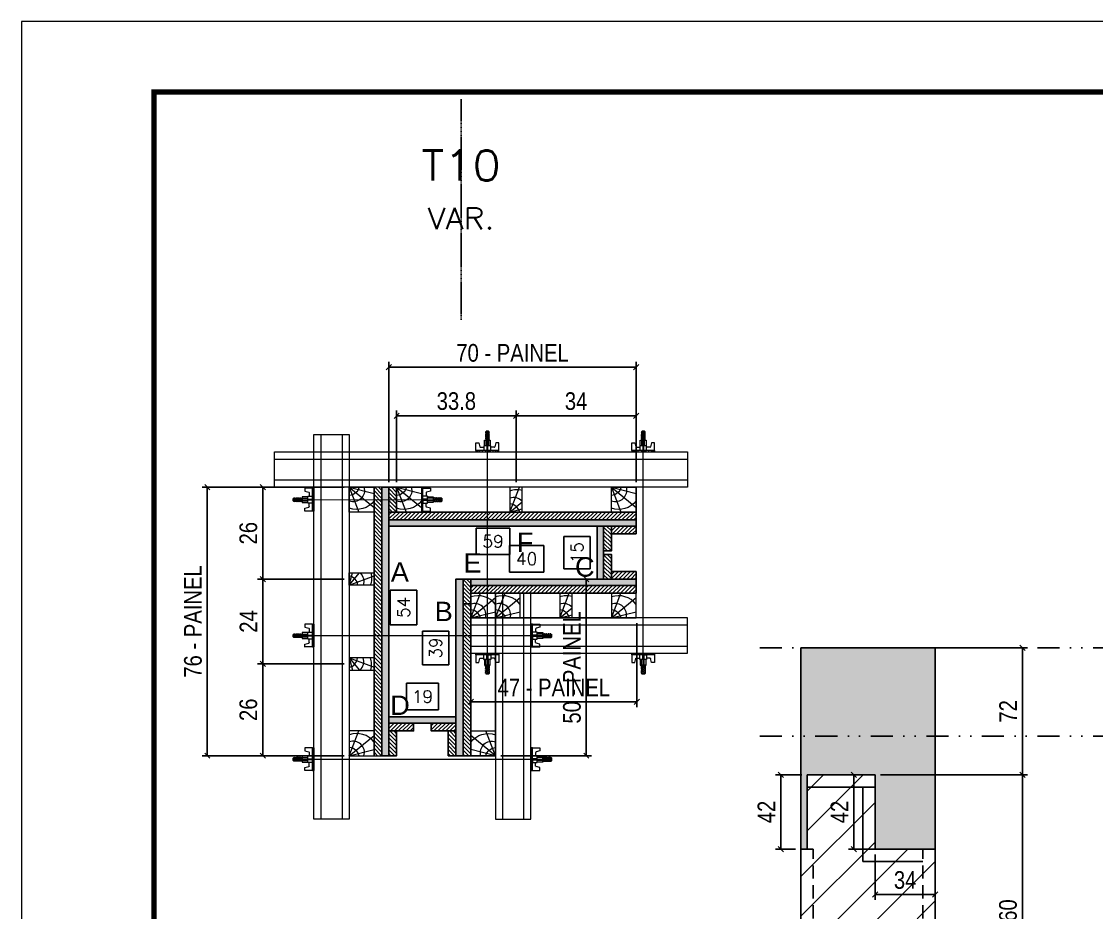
# Model space of a CAD drawing. Extents: x 14400 to 27878, y -21631 to 6985.
# Drawn here: x 19168 to 19777, y -8451 to -7947 of the extents above; entities that cross this region are included whole.
import ezdxf
from ezdxf.enums import TextEntityAlignment as Align

# ---------------------------------------------------------------- set-up
doc = ezdxf.new("R2010")
doc.units = 0
for name, pattern in [('DASHED', [0.75, 0.5, -0.25]), ('DIVIDE2', [0.625, 0.25, -0.125, 0, -0.125, 0, -0.125]), ('HIDDEN', [0.375, 0.25, -0.125])]:
    doc.linetypes.add(name, pattern=pattern)
for name, color, linetype in [('CHAPA', 1, 'Continuous'), ('COTA', 241, 'Continuous'), ('MEIO_PONT', 93, 'Continuous'), ('Nível', 160, 'Continuous'), ('Painéis', 200, 'Continuous'), ('SARR_2.2x7', 40, 'Continuous'), ('SARRAFO', 251, 'Continuous'), ('Texto de Titulo', 7, 'Continuous'), ('Texto Qtd Sarr', 242, 'Continuous'), ('TEXTO_GERAL', 7, 'Continuous')]:
    doc.layers.add(name, color=color, linetype=linetype)
for name, color, linetype, lineweight in [('Folhas', 255, 'Continuous', 9), ('Hachura', 251, 'Continuous', 9), ('Madeira', 126, 'Continuous', 18), ('Perfil Metálico', 224, 'Continuous', 18), ('SARRAFO DE PRESSAO', 251, 'DASHED', 9), ('Texto Seção', 7, 'Continuous', 15)]:
    doc.layers.add(name, color=color, linetype=linetype, lineweight=lineweight)
doc.styles.add('ARIAL', font='arial.ttf')
doc.styles.add('COTA TECNICA', font='techl___.ttf', dxfattribs={"height": 10})
doc.styles.add('COTA TECNICA 2X', font='techl___.ttf', dxfattribs={"height": 10})
doc.styles.add('ROMANS', font='romans.shx')
doc.dimstyles.new('PAINEL', dxfattribs={"dimtxt": 10, "dimasz": 3, "dimexe": 3, "dimexo": 3, "dimgap": 3, "dimtad": 1, "dimdec": 1, "dimzin": 12, "dimdsep": 46, "dimtxsty": 'COTA TECNICA', "dimblk1": 'OBLIQUE', "dimblk2": 'OBLIQUE', "dimsah": 1, "dimcen": 0.9, "dimclrd": 4, "dimclre": 4, "dimclrt": 240, "dimadec": 1, "dimazin": 3, "dimtfac": 1, "dimtdec": 1, "dimtmove": 0, "dimatfit": 3, "dimfxl": 1, "dimtolj": 1, "dimtzin": 12, "dimarcsym": 0})
doc.dimstyles.new('SECAO PILAR', dxfattribs={"dimtxt": 10, "dimasz": 3, "dimexe": 3, "dimexo": 3, "dimgap": 3, "dimtad": 1, "dimdec": 1, "dimlfac": 0.5, "dimzin": 12, "dimdsep": 46, "dimtxsty": 'COTA TECNICA 2X', "dimblk1": 'OBLIQUE', "dimblk2": 'OBLIQUE', "dimsah": 1, "dimcen": 0.9, "dimclrd": 256, "dimclre": 256, "dimclrt": 256, "dimadec": 1, "dimazin": 3, "dimtfac": 1, "dimtdec": 1, "dimtmove": 0, "dimatfit": 3, "dimfxl": 1, "dimtolj": 1, "dimtzin": 12, "dimarcsym": 0})
doc.dimstyles.new('SECÇÃO 2', dxfattribs={"dimtxt": 7, "dimasz": 6, "dimexe": 0.18, "dimexo": 2, "dimgap": -4, "dimtad": 3, "dimdec": 1, "dimlfac": 0.5, "dimzin": 12, "dimdsep": 46, "dimtxsty": 'ROMANS', "dimblk": 'ARCHTICK', "dimcen": 0.09, "dimse1": 1, "dimse2": 1, "dimsd1": 1, "dimsd2": 1, "dimclrd": 180, "dimclre": 5, "dimclrt": 1, "dimadec": 0, "dimazin": 3, "dimtfac": 1, "dimtdec": 1, "dimtofl": 0, "dimtmove": 0, "dimatfit": 3, "dimldrblk": 'ARCHTICK', "dimfxl": 1, "dimtolj": 1, "dimtzin": 0, "dimarcsym": 0})
pattern_1 = [(135, (-3514.931, 929.3783), (-1.12253202, -1.12253202), [])]
pattern_2 = [(225, (9923.5253, -31104.3817), (1.12253202, -1.12253202), [])]
pattern_3 = [(45, (28640.429, 14572.8346), (-1.12253202, 1.12253202), [])]
pattern_4 = [(315, (42401.8853, -17464.5254), (1.12253202, 1.12253202), [])]
pattern_5 = [(135, (-3506.531, 913.3783), (-1.12253202, -1.12253202), [])]

# ---------------------------------------------------------------- blocks, each defined once
blk = doc.blocks.new('9999999999')
at = {"layer": 'Folhas'}
blk.add_lwpolyline([(98138.98, 34190.21), (99623.98, 34190.21), (99623.98, 35240.21), (98138.98, 35240.21)], close=True, dxfattribs=at)
at = {"layer": 'Folhas', "color": 30, "const_width": 3}
blk.add_lwpolyline([(98213.98, 34230.21), (99583.98, 34230.21), (99583.98, 35200.21), (98213.98, 35200.21)], close=True, dxfattribs=at)
blk = doc.blocks.new('PONTALETE')
at = {"layer": 'Madeira'}
for q in [(2.71, 7), (7, 5.76), (7, 1.74)]:
    blk.add_line((0, 0), q, dxfattribs=at)
blk.add_lwpolyline([(0, 0), (7, 0), (7, 7), (0, 7)], close=True, dxfattribs=at)
for centre, radius, start, end in [((2.04, 0.06), 6.23, 37.2818, 109.0913), ((1.09, 0.9), 3.19, 343.603, 109.9847), ((-0.21, -0.78), 3.09, 14.6322, 86.0383)]:
    blk.add_arc(centre, radius, start, end, dxfattribs=at)
blk = doc.blocks.new('*D2607')
at = {"layer": 'COTA', "color": 180, "lineweight": -2, "transparency": 16777216}
for p, q in [((19392.28, -8268.74), (19377.28, -8268.74)), ((19377.28, -8268.74), (19377.28, -8288.41)), ((19392.28, -8288.41), (19392.28, -8268.74)), ((19377.28, -8288.41), (19392.28, -8288.41))]:
    blk.add_line(p, q, dxfattribs=at)
at = {"layer": 'Defpoints', "color": 0, "transparency": 16777216}
for p in [(19376.48, -8232.57), (19396.28, -8232.57), (19376.48, -8340.57)]:
    blk.add_point(p, dxfattribs=at)
at = {"layer": 'COTA', "color": 1, "transparency": 16777216, "insert": (19384.78, -8278.57), "char_height": 7, "attachment_point": 5, "rotation": 90, "style": 'ROMANS'}
blk.add_mtext('\\A1;54', dxfattribs=at)
blk = doc.blocks.new('_ArchTick')
at = {"color": 0, "linetype": 'ByBlock', "const_width": 0.15}
blk.add_lwpolyline([(-0.5, -0.5), (0.5, 0.5)], dxfattribs=at)
blk = doc.blocks.new('*D2608')
at = {"layer": 'COTA', "color": 180, "lineweight": -2, "transparency": 16777216}
for p, q in [((19444.98, -8233.7), (19425.98, -8233.7)), ((19425.98, -8233.7), (19425.98, -8248.7)), ((19444.98, -8248.7), (19444.98, -8233.7)), ((19425.98, -8248.7), (19444.98, -8248.7))]:
    blk.add_line(p, q, dxfattribs=at)
at = {"layer": 'Defpoints', "color": 0, "transparency": 16777216}
for p in [(19376.48, -8232.57), (19494.48, -8232.57), (19494.48, -8252.7)]:
    blk.add_point(p, dxfattribs=at)
at = {"layer": 'COTA', "color": 1, "transparency": 16777216, "insert": (19435.48, -8241.2), "char_height": 7, "attachment_point": 5, "style": 'ROMANS'}
blk.add_mtext('\\A1;59', dxfattribs=at)
blk = doc.blocks.new('*D2609')
at = {"layer": 'COTA', "color": 180, "lineweight": -2, "transparency": 16777216}
for p, q in [((19464.14, -8243.57), (19444.81, -8243.57)), ((19444.81, -8243.57), (19444.81, -8258.57)), ((19464.14, -8258.57), (19464.14, -8243.57)), ((19444.81, -8258.57), (19464.14, -8258.57))]:
    blk.add_line(p, q, dxfattribs=at)
at = {"layer": 'Defpoints', "color": 0, "transparency": 16777216}
for p in [(19414.48, -8262.57), (19494.48, -8262.57), (19494.48, -8262.57)]:
    blk.add_point(p, dxfattribs=at)
at = {"layer": 'COTA', "color": 1, "transparency": 16777216, "insert": (19454.48, -8251.07), "char_height": 7, "attachment_point": 5, "style": 'ROMANS'}
blk.add_mtext('\\A1;40', dxfattribs=at)
blk = doc.blocks.new('*D2610')
at = {"layer": 'COTA', "color": 180, "lineweight": -2, "transparency": 16777216}
for p, q in [((19490.48, -8238.41), (19475.48, -8238.41)), ((19475.48, -8238.41), (19475.48, -8256.74)), ((19490.48, -8256.74), (19490.48, -8238.41)), ((19475.48, -8256.74), (19490.48, -8256.74))]:
    blk.add_line(p, q, dxfattribs=at)
at = {"layer": 'Defpoints', "color": 0, "transparency": 16777216}
for p in [(19494.48, -8232.57), (19494.48, -8262.57), (19494.48, -8262.57)]:
    blk.add_point(p, dxfattribs=at)
at = {"layer": 'COTA', "color": 1, "transparency": 16777216, "insert": (19482.98, -8247.57), "char_height": 7, "attachment_point": 5, "rotation": 90, "style": 'ROMANS'}
blk.add_mtext('\\A1;15', dxfattribs=at)
blk = doc.blocks.new('*D2611')
at = {"layer": 'COTA', "color": 180, "lineweight": -2, "transparency": 16777216}
for p, q in [((19404.48, -8321.57), (19386.48, -8321.57)), ((19386.48, -8321.57), (19386.48, -8336.57)), ((19404.48, -8336.57), (19404.48, -8321.57)), ((19386.48, -8336.57), (19404.48, -8336.57))]:
    blk.add_line(p, q, dxfattribs=at)
at = {"layer": 'Defpoints', "color": 0, "transparency": 16777216}
for p in [(19376.48, -8340.57), (19376.48, -8340.57), (19414.48, -8340.57)]:
    blk.add_point(p, dxfattribs=at)
at = {"layer": 'COTA', "color": 1, "transparency": 16777216, "insert": (19395.48, -8329.07), "char_height": 7, "attachment_point": 5, "style": 'ROMANS'}
blk.add_mtext('\\A1;19', dxfattribs=at)
blk = doc.blocks.new('C')
at = {"layer": 'Hachura', "color": 0}
for p, q in [((0, 3.22), (0, -3.22)), ((0.45, 3.22), (0, 3.22)), ((0.46, 3.16), (0, 3.16)), ((0.46, 3.05), (0, 3.05)), ((0.45, -3.23), (0.45, 3.22)), ((0.45, 3.22), (2.58, 3.22)), ((2.58, 3.22), (2.58, 2.39)), ((0.46, 2.88), (0, 2.88)), ((0, 2.75), (0, -1.16)), ((0.46, 2.65), (0, 2.65)), ((0.46, 2.23), (0, 2.23)), ((0.46, 1.51), (0, 1.51)), ((0.39, 0.49), (0.17, 0.49)), ((1.74, 0.97), (0.45, 0.97)), ((1.45, 0.1), (0.45, 0.1)), ((1.35, 1.94), (1.35, 0.96)), ((2.58, 2.39), (1.47, 2.09)), ((1.74, -0.97), (1.74, 0.97)), ((1.74, 0.97), (1.74, 0.84)), ((1.74, 0.97), (1.74, 0.84)), ((1.74, 0.84), (3.35, 0.84)), ((3.35, 0.45), (1.74, 0.45)), ((3.32, 0.84), (3.32, -0.84)), ((3.35, 0.84), (3.35, -0.84)), ((3.68, 0.45), (3.35, 0.45)), ((3.84, -0.52), (3.35, 0.45)), ((3.35, 0.06), (3.67, -0.57)), ((3.68, 0.45), (4.16, -0.52)), ((3.72, 0.5), (4.25, -0.57)), ((4.37, -0.55), (3.83, 0.53)), ((4.15, 0.45), (3.93, 0.45)), ((4.42, -0.52), (3.93, 0.45)), ((4.15, 0.45), (4.26, 0.45)), ((4.26, 0.45), (4.74, -0.52)), ((4.3, 0.5), (4.83, -0.57)), ((4.95, -0.55), (4.41, 0.53)), ((4.51, 0.45), (4.84, 0.45)), ((5, -0.52), (4.51, 0.45)), ((4.84, 0.45), (5.32, -0.52)), ((4.88, 0.5), (5.41, -0.57)), ((5.53, -0.55), (4.99, 0.53)), ((5.58, -0.52), (5.09, 0.45)), ((5.42, 0.45), (5.09, 0.45)), ((5.58, -0.52), (5.09, 0.45)), ((5.42, 0.45), (5.74, -0.19)), ((5.46, 0.5), (5.74, -0.07)), ((5.74, 0.19), (5.57, 0.53)), ((5.74, 0.32), (5.68, 0.45)), ((5.68, 0.45), (5.74, 0.45)), ((5.74, 0.45), (5.9, 0.29)), ((5.74, 0.45), (5.74, -0.52)), ((5.9, -0.36), (5.9, 0.29)), ((0.45, 0), (0, 0)), ((0.46, -1.52), (0, -1.52)), ((0.46, -2.23), (0, -2.23)), ((0.46, -2.65), (0, -2.65)), ((0.46, -2.88), (0, -2.88)), ((0.08, -0.48), (0.29, -0.48)), ((0.29, -0.48), (0.4, -0.48)), ((0.45, 0), (0.45, -0.97)), ((0.45, -0.16), (1.45, -0.16)), ((0.45, -0.65), (0.45, -0.32)), ((0.45, -3.23), (0.45, -0.65)), ((0.45, -0.97), (1.74, -0.97)), ((1.35, -1.94), (1.35, -0.97)), ((2.58, -2.39), (1.47, -2.1)), ((3.35, -0.32), (1.74, -0.32)), ((3.35, -0.84), (1.74, -0.84)), ((2.58, -3.23), (2.58, -2.39)), ((3.35, -0.07), (3.58, -0.52)), ((3.35, -0.52), (3.58, -0.52)), ((3.84, -0.52), (4.16, -0.52)), ((4.42, -0.52), (4.74, -0.52)), ((4.63, -0.52), (4.74, -0.52)), ((5, -0.52), (5.32, -0.52)), ((5.58, -0.52), (5.74, -0.52)), ((5.74, -0.52), (5.9, -0.36)), ((5.74, -0.52), (5.74, -0.52)), ((0.46, -3.05), (0, -3.05)), ((0.46, -3.16), (0, -3.16)), ((0, -3.22), (2.57, -3.22))]:
    blk.add_line(p, q, dxfattribs=at)
for centre, radius, start, end in [((1.52, 1.94), 0.161, 104.7436, 180), ((1.44, -0.03), 0.129, 272.695, 87.305), ((3.81, 0.39), 0.143, 25.5688, 154.4312), ((4.39, 0.39), 0.143, 25.5688, 154.4312), ((4.97, 0.39), 0.143, 25.5688, 154.4312), ((5.55, 0.39), 0.143, 25.5688, 154.4312), ((0.17, -0.37), 0.174, 221.744, 317.8592), ((1.52, -1.94), 0.161, 180, 255.2564), ((3.71, -0.4), 0.174, 222.1408, 318.256), ((4.29, -0.4), 0.174, 222.1408, 318.256), ((4.87, -0.4), 0.174, 222.1408, 318.256), ((5.45, -0.4), 0.174, 222.1408, 318.256), ((5.61, -0.4), 0.174, 317.8592, 318.256)]:
    blk.add_arc(centre, radius, start, end, dxfattribs=at)
blk = doc.blocks.new('titulo1')
at = {"layer": 'Defpoints', "color": 252, "linetype": 'HIDDEN', "ltscale": 2}
blk.add_line((0, 0), (0, 125), dxfattribs=at)
at = {"layer": 'Defpoints', "style": 'ROMANS', "oblique": 15}
blk.add_attdef('FOLHA', text='', height=10, dxfattribs=at).set_placement((0, 15.58), align=Align.MIDDLE_CENTER)
at = {"layer": 'Texto Qtd Sarr', "color": 3, "style": 'ROMANS', "oblique": 15}
for tag, height, p in [('TITULO', 17, (0, 71.45)), ('SEÇÃO', 12, (0, 41.55))]:
    blk.add_attdef(tag, text='', height=height, dxfattribs=at).set_placement(p, align=Align.MIDDLE_CENTER)
blk = doc.blocks.new('_Oblique')
at = {"color": 0, "linetype": 'ByBlock', "lineweight": -2}
blk.add_line((-0.5, -0.5), (0.5, 0.5), dxfattribs=at)
blk = doc.blocks.new('*D2612')
at = {"layer": 'COTA', "lineweight": -2, "transparency": 16777216}
for p, q in [((19351.08, -8210.57), (19270.68, -8210.57)), ((19273.68, -8362.57), (19273.68, -8210.57)), ((19351.08, -8362.57), (19270.68, -8362.57))]:
    blk.add_line(p, q, dxfattribs=at)
at = {"layer": 'Defpoints', "color": 0, "transparency": 16777216}
for p in [(19273.68, -8210.57), (19354.08, -8210.57), (19354.08, -8362.57)]:
    blk.add_point(p, dxfattribs=at)
at = {"layer": 'COTA', "lineweight": -2, "transparency": 16777216, "xscale": 3, "yscale": 3, "zscale": 3}
for p, rotation in [((19273.68, -8210.57), 90), ((19273.68, -8362.57), 270)]:
    blk.add_blockref('_Oblique', p, dxfattribs=dict(at, rotation=rotation))
at = {"layer": 'COTA', "transparency": 16777216, "insert": (19265.57, -8286.57), "char_height": 10, "attachment_point": 5, "rotation": 90, "style": 'COTA TECNICA 2X'}
blk.add_mtext('\\A1;76 - PAINEL', dxfattribs=at)
blk = doc.blocks.new('*D2613')
at = {"layer": 'COTA', "lineweight": -2, "transparency": 16777216}
for p, q in [((19376.48, -8207.57), (19376.48, -8139.59)), ((19376.48, -8142.59), (19516.48, -8142.59)), ((19516.48, -8207.57), (19516.48, -8139.59))]:
    blk.add_line(p, q, dxfattribs=at)
at = {"layer": 'Defpoints', "color": 0, "transparency": 16777216}
for p in [(19516.48, -8142.59), (19376.48, -8210.57), (19516.48, -8210.57)]:
    blk.add_point(p, dxfattribs=at)
at = {"layer": 'COTA', "lineweight": -2, "transparency": 16777216, "xscale": 3, "yscale": 3, "zscale": 3, "rotation": 180}
blk.add_blockref('_Oblique', (19376.48, -8142.59), dxfattribs=at)
at = {"layer": 'COTA', "lineweight": -2, "transparency": 16777216, "xscale": 3, "yscale": 3, "zscale": 3}
blk.add_blockref('_Oblique', (19516.48, -8142.59), dxfattribs=at)
at = {"layer": 'COTA', "transparency": 16777216, "insert": (19446.48, -8134.49), "char_height": 10, "attachment_point": 5, "style": 'COTA TECNICA 2X'}
blk.add_mtext('\\A1;70 - PAINEL', dxfattribs=at)
blk = doc.blocks.new('*D2614')
at = {"layer": 'COTA', "lineweight": -2, "transparency": 16777216}
for p, q in [((19457.48, -8262.57), (19491.27, -8262.57)), ((19488.27, -8362.57), (19488.27, -8262.57)), ((19439.88, -8362.57), (19491.27, -8362.57))]:
    blk.add_line(p, q, dxfattribs=at)
at = {"layer": 'Defpoints', "color": 0, "transparency": 16777216}
for p in [(19454.48, -8262.57), (19488.27, -8262.57), (19436.88, -8362.57)]:
    blk.add_point(p, dxfattribs=at)
at = {"layer": 'COTA', "lineweight": -2, "transparency": 16777216, "xscale": 3, "yscale": 3, "zscale": 3}
for p, rotation in [((19488.27, -8262.57), 90), ((19488.27, -8362.57), 270)]:
    blk.add_blockref('_Oblique', p, dxfattribs=dict(at, rotation=rotation))
at = {"layer": 'COTA', "transparency": 16777216, "insert": (19480.16, -8312.57), "char_height": 10, "attachment_point": 5, "rotation": 90, "style": 'COTA TECNICA 2X'}
blk.add_mtext('\\A1;50 - PAINEL', dxfattribs=at)
blk = doc.blocks.new('*D2615')
at = {"layer": 'COTA', "lineweight": -2, "transparency": 16777216}
for p, q in [((19516.88, -8287.57), (19516.88, -8335.03)), ((19422.88, -8307.57), (19422.88, -8335.03)), ((19422.88, -8332.03), (19516.88, -8332.03))]:
    blk.add_line(p, q, dxfattribs=at)
at = {"layer": 'Defpoints', "color": 0, "transparency": 16777216}
for p in [(19516.88, -8284.57), (19422.88, -8304.57), (19516.88, -8332.03)]:
    blk.add_point(p, dxfattribs=at)
at = {"layer": 'COTA', "lineweight": -2, "transparency": 16777216, "xscale": 3, "yscale": 3, "zscale": 3, "rotation": 180}
blk.add_blockref('_Oblique', (19422.88, -8332.03), dxfattribs=at)
at = {"layer": 'COTA', "lineweight": -2, "transparency": 16777216, "xscale": 3, "yscale": 3, "zscale": 3}
blk.add_blockref('_Oblique', (19516.88, -8332.03), dxfattribs=at)
at = {"layer": 'COTA', "transparency": 16777216, "insert": (19469.88, -8323.96), "char_height": 10, "attachment_point": 5, "style": 'COTA TECNICA 2X'}
blk.add_mtext('\\A1;47 - PAINEL', dxfattribs=at)
blk = doc.blocks.new('MEIO PONTALETE')
at = {"layer": 'Madeira'}
for q in [(2.71, 7), (3.5, 2.88), (3.5, 0.87)]:
    blk.add_line((0, 0), q, dxfattribs=at)
blk.add_lwpolyline([(0, 0), (3.5, 0), (3.5, 7), (0, 7)], close=True, dxfattribs=at)
for centre, radius, start, end in [((2.04, 0.06), 6.23, 76.4499, 109.0913), ((1.09, 0.9), 3.19, 40.9063, 109.9847), ((-0.21, -0.78), 3.09, 14.6322, 86.0383)]:
    blk.add_arc(centre, radius, start, end, dxfattribs=at)
blk = doc.blocks.new('*D2616')
at = {"layer": 'COTA', "lineweight": -2, "transparency": 16777216}
for p, q in [((19331.08, -8210.57), (19302.04, -8210.57)), ((19305.04, -8262.57), (19305.04, -8210.57)), ((19351.08, -8262.57), (19302.04, -8262.57))]:
    blk.add_line(p, q, dxfattribs=at)
at = {"layer": 'Defpoints', "color": 0, "transparency": 16777216}
for p in [(19305.04, -8210.57), (19334.08, -8210.57), (19354.08, -8262.57)]:
    blk.add_point(p, dxfattribs=at)
at = {"layer": 'COTA', "lineweight": -2, "transparency": 16777216, "xscale": 3, "yscale": 3, "zscale": 3}
for p, rotation in [((19305.04, -8210.57), 90), ((19305.04, -8262.57), 270)]:
    blk.add_blockref('_Oblique', p, dxfattribs=dict(at, rotation=rotation))
at = {"layer": 'COTA', "transparency": 16777216, "insert": (19296.94, -8236.57), "char_height": 10, "attachment_point": 5, "rotation": 90, "style": 'COTA TECNICA 2X'}
blk.add_mtext('\\A1;26', dxfattribs=at)
blk = doc.blocks.new('*D2605')
at = {"layer": 'COTA', "lineweight": -2, "transparency": 16777216}
for p, q in [((19380.88, -8207.57), (19380.88, -8167.03)), ((19448.48, -8207.57), (19448.48, -8167.03)), ((19380.88, -8170.03), (19448.48, -8170.03))]:
    blk.add_line(p, q, dxfattribs=at)
at = {"layer": 'Defpoints', "color": 0, "transparency": 16777216}
for p in [(19448.48, -8170.03), (19380.88, -8210.57), (19448.48, -8210.57)]:
    blk.add_point(p, dxfattribs=at)
at = {"layer": 'COTA', "lineweight": -2, "transparency": 16777216, "xscale": 3, "yscale": 3, "zscale": 3, "rotation": 180}
blk.add_blockref('_Oblique', (19380.88, -8170.03), dxfattribs=at)
at = {"layer": 'COTA', "lineweight": -2, "transparency": 16777216, "xscale": 3, "yscale": 3, "zscale": 3}
blk.add_blockref('_Oblique', (19448.48, -8170.03), dxfattribs=at)
at = {"layer": 'COTA', "transparency": 16777216, "insert": (19414.68, -8161.79), "char_height": 10, "attachment_point": 5, "style": 'COTA TECNICA 2X'}
blk.add_mtext('\\A1;33.8', dxfattribs=at)
blk = doc.blocks.new('*D2606')
at = {"layer": 'COTA', "lineweight": -2, "transparency": 16777216}
for p, q in [((19448.48, -8207.57), (19448.48, -8167.03)), ((19516.48, -8207.57), (19516.48, -8167.03)), ((19448.48, -8170.03), (19516.48, -8170.03))]:
    blk.add_line(p, q, dxfattribs=at)
at = {"layer": 'Defpoints', "color": 0, "transparency": 16777216}
for p in [(19516.48, -8170.03), (19448.48, -8210.57), (19516.48, -8210.57)]:
    blk.add_point(p, dxfattribs=at)
at = {"layer": 'COTA', "lineweight": -2, "transparency": 16777216, "xscale": 3, "yscale": 3, "zscale": 3, "rotation": 180}
blk.add_blockref('_Oblique', (19448.48, -8170.03), dxfattribs=at)
at = {"layer": 'COTA', "lineweight": -2, "transparency": 16777216, "xscale": 3, "yscale": 3, "zscale": 3}
blk.add_blockref('_Oblique', (19516.48, -8170.03), dxfattribs=at)
at = {"layer": 'COTA', "transparency": 16777216, "insert": (19482.48, -8161.81), "char_height": 10, "attachment_point": 5, "style": 'COTA TECNICA 2X'}
blk.add_mtext('\\A1;34', dxfattribs=at)
blk = doc.blocks.new('*D2596')
at = {"layer": 'COTA', "color": 4, "lineweight": -2, "transparency": 16777216}
for p, q in [((19654.78, -8373.47), (19738.15, -8373.47)), ((19735.15, -8533.47), (19735.15, -8373.47)), ((19688.78, -8533.47), (19738.15, -8533.47))]:
    blk.add_line(p, q, dxfattribs=at)
at = {"layer": 'Defpoints', "color": 0, "transparency": 16777216}
for p in [(19651.78, -8373.47), (19735.15, -8373.47), (19685.78, -8533.47)]:
    blk.add_point(p, dxfattribs=at)
at = {"layer": 'COTA', "color": 4, "lineweight": -2, "transparency": 16777216, "xscale": 3, "yscale": 3, "zscale": 3}
for p, rotation in [((19735.15, -8373.47), 90), ((19735.15, -8533.47), 270)]:
    blk.add_blockref('_Oblique', p, dxfattribs=dict(at, rotation=rotation))
at = {"layer": 'COTA', "color": 240, "transparency": 16777216, "insert": (19727.05, -8453.47), "char_height": 10, "attachment_point": 5, "rotation": 90, "style": 'COTA TECNICA'}
blk.add_mtext('\\A1;160', dxfattribs=at)
blk = doc.blocks.new('*D2617')
at = {"layer": 'COTA', "color": 180, "lineweight": -2, "transparency": 16777216}
for p, q in [((19410.48, -8292.07), (19395.48, -8292.07)), ((19395.48, -8292.07), (19395.48, -8311.07)), ((19410.48, -8311.07), (19410.48, -8292.07)), ((19395.48, -8311.07), (19410.48, -8311.07))]:
    blk.add_line(p, q, dxfattribs=at)
at = {"layer": 'Defpoints', "color": 0, "transparency": 16777216}
for p in [(19414.48, -8262.57), (19414.48, -8262.57), (19414.48, -8340.57)]:
    blk.add_point(p, dxfattribs=at)
at = {"layer": 'COTA', "color": 1, "transparency": 16777216, "insert": (19402.98, -8301.57), "char_height": 7, "attachment_point": 5, "rotation": 90, "style": 'ROMANS'}
blk.add_mtext('\\A1;39', dxfattribs=at)
blk = doc.blocks.new('*D2934')
at = {"layer": 'COTA', "lineweight": -2, "transparency": 16777216}
for p, q in [((19351.08, -8262.57), (19302.04, -8262.57)), ((19305.04, -8262.57), (19305.04, -8310.57)), ((19351.08, -8310.57), (19302.04, -8310.57))]:
    blk.add_line(p, q, dxfattribs=at)
at = {"layer": 'Defpoints', "color": 0, "transparency": 16777216}
for p in [(19354.08, -8262.57), (19305.04, -8310.57), (19354.08, -8310.57)]:
    blk.add_point(p, dxfattribs=at)
at = {"layer": 'COTA', "lineweight": -2, "transparency": 16777216, "xscale": 3, "yscale": 3, "zscale": 3}
for p, rotation in [((19305.04, -8262.57), 90), ((19305.04, -8310.57), 270)]:
    blk.add_blockref('_Oblique', p, dxfattribs=dict(at, rotation=rotation))
at = {"layer": 'COTA', "transparency": 16777216, "insert": (19296.97, -8286.57), "char_height": 10, "attachment_point": 5, "rotation": 90, "style": 'COTA TECNICA 2X'}
blk.add_mtext('\\A1;24', dxfattribs=at)
blk = doc.blocks.new('*D2935')
at = {"layer": 'COTA', "lineweight": -2, "transparency": 16777216}
for p, q in [((19351.08, -8310.57), (19302.04, -8310.57)), ((19305.04, -8310.57), (19305.04, -8362.57)), ((19351.08, -8362.57), (19302.04, -8362.57))]:
    blk.add_line(p, q, dxfattribs=at)
at = {"layer": 'Defpoints', "color": 0, "transparency": 16777216}
for p in [(19354.08, -8310.57), (19305.04, -8362.57), (19354.08, -8362.57)]:
    blk.add_point(p, dxfattribs=at)
at = {"layer": 'COTA', "lineweight": -2, "transparency": 16777216, "xscale": 3, "yscale": 3, "zscale": 3}
for p, rotation in [((19305.04, -8310.57), 90), ((19305.04, -8362.57), 270)]:
    blk.add_blockref('_Oblique', p, dxfattribs=dict(at, rotation=rotation))
at = {"layer": 'COTA', "transparency": 16777216, "insert": (19296.94, -8336.57), "char_height": 10, "attachment_point": 5, "rotation": 90, "style": 'COTA TECNICA 2X'}
blk.add_mtext('\\A1;26', dxfattribs=at)
blk = doc.blocks.new('*D2987')
at = {"layer": 'COTA', "color": 4, "lineweight": -2, "transparency": 16777216}
for p, q in [((19688.78, -8301.47), (19738.15, -8301.47)), ((19735.15, -8373.47), (19735.15, -8301.47)), ((19654.78, -8373.47), (19738.15, -8373.47))]:
    blk.add_line(p, q, dxfattribs=at)
at = {"layer": 'Defpoints', "color": 0, "transparency": 16777216}
for p in [(19685.78, -8301.47), (19735.15, -8301.47), (19651.78, -8373.47)]:
    blk.add_point(p, dxfattribs=at)
at = {"layer": 'COTA', "color": 4, "lineweight": -2, "transparency": 16777216, "xscale": 3, "yscale": 3, "zscale": 3}
for p, rotation in [((19735.15, -8301.47), 90), ((19735.15, -8373.47), 270)]:
    blk.add_blockref('_Oblique', p, dxfattribs=dict(at, rotation=rotation))
at = {"layer": 'COTA', "color": 240, "transparency": 16777216, "insert": (19727.07, -8337.47), "char_height": 10, "attachment_point": 5, "rotation": 90, "style": 'COTA TECNICA'}
blk.add_mtext('\\A1;72', dxfattribs=at)
blk = doc.blocks.new('*D2988')
at = {"layer": 'COTA', "color": 4, "lineweight": -2, "transparency": 16777216}
for p, q in [((19610.28, -8373.47), (19595.33, -8373.47)), ((19598.33, -8415.47), (19598.33, -8373.47)), ((19606.78, -8415.47), (19595.33, -8415.47))]:
    blk.add_line(p, q, dxfattribs=at)
at = {"layer": 'Defpoints', "color": 0, "transparency": 16777216}
for p in [(19598.33, -8373.47), (19613.28, -8373.47), (19609.78, -8415.47)]:
    blk.add_point(p, dxfattribs=at)
at = {"layer": 'COTA', "color": 4, "lineweight": -2, "transparency": 16777216, "xscale": 3, "yscale": 3, "zscale": 3}
for p, rotation in [((19598.33, -8373.47), 90), ((19598.33, -8415.47), 270)]:
    blk.add_blockref('_Oblique', p, dxfattribs=dict(at, rotation=rotation))
at = {"layer": 'COTA', "color": 240, "transparency": 16777216, "insert": (19590.25, -8394.47), "char_height": 10, "attachment_point": 5, "rotation": 90, "style": 'COTA TECNICA'}
blk.add_mtext('\\A1;42', dxfattribs=at)
blk = doc.blocks.new('*D2989')
at = {"layer": 'COTA', "color": 4, "lineweight": -2, "transparency": 16777216}
for p, q in [((19648.78, -8373.47), (19636.66, -8373.47)), ((19639.66, -8415.47), (19639.66, -8373.47)), ((19648.78, -8415.47), (19636.66, -8415.47))]:
    blk.add_line(p, q, dxfattribs=at)
at = {"layer": 'Defpoints', "color": 0, "transparency": 16777216}
for p in [(19639.66, -8373.47), (19651.78, -8373.47), (19651.78, -8415.47)]:
    blk.add_point(p, dxfattribs=at)
at = {"layer": 'COTA', "color": 4, "lineweight": -2, "transparency": 16777216, "xscale": 3, "yscale": 3, "zscale": 3}
for p, rotation in [((19639.66, -8373.47), 90), ((19639.66, -8415.47), 270)]:
    blk.add_blockref('_Oblique', p, dxfattribs=dict(at, rotation=rotation))
at = {"layer": 'COTA', "color": 240, "transparency": 16777216, "insert": (19631.59, -8394.47), "char_height": 10, "attachment_point": 5, "rotation": 90, "style": 'COTA TECNICA'}
blk.add_mtext('\\A1;42', dxfattribs=at)
blk = doc.blocks.new('*D2990')
at = {"layer": 'COTA', "color": 4, "lineweight": -2, "transparency": 16777216}
for p, q in [((19651.78, -8418.47), (19651.78, -8444.27)), ((19685.78, -8418.47), (19685.78, -8444.27)), ((19651.78, -8441.27), (19685.78, -8441.27))]:
    blk.add_line(p, q, dxfattribs=at)
at = {"layer": 'Defpoints', "color": 0, "transparency": 16777216}
for p in [(19651.78, -8415.47), (19685.78, -8415.47), (19685.78, -8441.27)]:
    blk.add_point(p, dxfattribs=at)
at = {"layer": 'COTA', "color": 4, "lineweight": -2, "transparency": 16777216, "xscale": 3, "yscale": 3, "zscale": 3, "rotation": 180}
blk.add_blockref('_Oblique', (19651.78, -8441.27), dxfattribs=at)
at = {"layer": 'COTA', "color": 4, "lineweight": -2, "transparency": 16777216, "xscale": 3, "yscale": 3, "zscale": 3}
blk.add_blockref('_Oblique', (19685.78, -8441.27), dxfattribs=at)
at = {"layer": 'COTA', "color": 240, "transparency": 16777216, "insert": (19668.78, -8433.05), "char_height": 10, "attachment_point": 5, "style": 'COTA TECNICA'}
blk.add_mtext('\\A1;34', dxfattribs=at)

msp = doc.modelspace()

# ---------------------------------------------------------------- hatches: boundary and pattern name
at = {"layer": 'COTA'}
h = msp.add_hatch(dxfattribs=at)
h.set_pattern_fill('AR-CONC', color=256, scale=0.03)
h.paths.add_polyline_path([(19685.78, -8301.466), (19609.78, -8301.466), (19609.78, -8351.466), (19685.78, -8351.466)])
h.paths.add_polyline_path([(19685.78, -8351.466), (19609.78, -8351.466), (19609.78, -8415.466), (19613.28, -8415.466), (19613.28, -8373.466), (19651.78, -8373.466), (19651.78, -8415.466), (19685.78, -8415.466)])
at = {"layer": 'Hachura'}
h = msp.add_hatch(dxfattribs=at)
h.set_pattern_fill('ANSI31', color=256, scale=0.5, angle=90, style=0)
h.set_pattern_definition(pattern_5)
h.paths.add_polyline_path([(19368.077, -8362.574), (19372.477, -8362.574), (19372.477, -8210.574), (19368.077, -8210.574)])
h = msp.add_hatch(color=256, dxfattribs=at)
h.dxf.hatch_style = 1
h.paths.add_polyline_path([(19376.477, -8210.574), (19372.477, -8210.574), (19372.477, -8362.574), (19376.477, -8362.574)])
h = msp.add_hatch(dxfattribs=at)
h.set_pattern_fill('ANSI31', color=256, scale=0.5, angle=90, style=0)
h.set_pattern_definition([(135, (-3514.931, 913.3783), (-1.12253202, -1.12253202), [])])
h.paths.add_polyline_path([(19376.477, -8224.574), (19380.877, -8224.574), (19380.877, -8210.574), (19376.477, -8210.574)])
h = msp.add_hatch(dxfattribs=at)
h.set_pattern_fill('ANSI31', color=256, scale=0.5, angle=180, style=0)
h.set_pattern_definition([(225, (9923.5253, -31120.3817), (1.12253202, -1.12253202), [])])
h.paths.add_polyline_path([(19516.477, -8228.974), (19516.477, -8224.574), (19376.477, -8224.574), (19376.477, -8228.974)])
h = msp.add_hatch(color=256, dxfattribs=at)
h.dxf.hatch_style = 1
h.paths.add_polyline_path([(19376.477, -8228.974), (19376.477, -8232.574), (19516.477, -8232.574), (19516.477, -8228.974)])
h = msp.add_hatch(color=256, dxfattribs=at)
h.dxf.hatch_style = 1
h.paths.add_polyline_path([(19498.077, -8262.574), (19494.477, -8262.574), (19494.477, -8232.574), (19498.077, -8232.574)])
h = msp.add_hatch(color=256, dxfattribs=at)
h.dxf.hatch_style = 1
h.paths.add_polyline_path([(19498.077, -8262.574), (19494.477, -8262.574), (19494.477, -8232.574), (19498.077, -8232.574)])
h = msp.add_hatch(dxfattribs=at)
h.set_pattern_fill('ANSI31', color=256, scale=0.5, angle=-90, style=0)
h.set_pattern_definition(pattern_4)
h.paths.add_polyline_path([(19502.477, -8232.574), (19498.077, -8232.574), (19498.077, -8246.574), (19502.477, -8246.574)])
h = msp.add_hatch(dxfattribs=at)
h.set_pattern_fill('ANSI31', color=256, scale=0.5, style=0)
h.set_pattern_definition(pattern_3)
h.paths.add_polyline_path([(19502.477, -8232.574), (19502.477, -8236.974), (19516.477, -8236.974), (19516.477, -8232.574)])
h = msp.add_hatch(dxfattribs=at)
h.set_pattern_fill('ANSI31', color=256, scale=0.5, angle=-90, style=0)
h.set_pattern_definition(pattern_4)
h.paths.add_polyline_path([(19502.477, -8262.574), (19498.077, -8262.574), (19498.077, -8248.574), (19502.477, -8248.574)])
h = msp.add_hatch(dxfattribs=at)
h.set_pattern_fill('ANSI31', color=256, scale=0.5, style=0)
h.set_pattern_definition(pattern_3)
h.paths.add_polyline_path([(19502.477, -8262.574), (19502.477, -8258.174), (19516.477, -8258.174), (19516.477, -8262.574)])
h = msp.add_hatch(color=256, dxfattribs=at)
h.dxf.hatch_style = 1
h.paths.add_polyline_path([(19414.477, -8262.574), (19418.477, -8262.574), (19418.477, -8362.574), (19414.477, -8362.574)])
h = msp.add_hatch(dxfattribs=at)
h.set_pattern_fill('ANSI31', color=256, scale=0.5, angle=90, style=0)
h.set_pattern_definition(pattern_5)
h.paths.add_polyline_path([(19418.477, -8362.574), (19422.877, -8362.574), (19422.877, -8262.574), (19418.477, -8262.574)])
h = msp.add_hatch(color=256, dxfattribs=at)
h.dxf.hatch_style = 1
h.paths.add_polyline_path([(19422.877, -8266.174), (19422.877, -8262.574), (19516.477, -8262.574), (19516.477, -8266.174)])
h = msp.add_hatch(dxfattribs=at)
h.set_pattern_fill('ANSI31', color=256, scale=0.5, style=0)
h.set_pattern_definition(pattern_3)
h.paths.add_polyline_path([(19422.877, -8266.174), (19422.877, -8270.574), (19516.477, -8270.574), (19516.477, -8266.174)])
h = msp.add_hatch(dxfattribs=at)
h.set_pattern_fill('ANSI31', color=256, scale=5)
h.paths.add_polyline_path([(19685.78, -8533.466), (19609.78, -8533.466), (19609.78, -8655.466), (19685.78, -8655.466)])
h.paths.add_polyline_path([(19685.78, -8415.466), (19651.78, -8415.466), (19651.78, -8373.466), (19613.28, -8373.466), (19613.28, -8415.466), (19609.78, -8415.466), (19609.78, -8533.466), (19685.78, -8533.466)])
h.paths.add_polyline_path([(19867.629, -8301.466), (19817.629, -8301.466), (19817.629, -8533.466), (19867.629, -8533.466)])
h.paths.add_polyline_path([(19867.629, -8533.466), (19817.629, -8533.466), (19817.629, -8655.466), (19867.629, -8655.466)])
h.paths.add_polyline_path([(20003.59, -8411.466), (19988.59, -8411.466), (19988.59, -8655.466), (20003.59, -8655.466)])
h.paths.add_polyline_path([(20003.59, -8318.466), (19988.59, -8318.466), (19988.59, -8411.466), (20003.59, -8411.466)])
h.paths.add_polyline_path([(20129.362, -8301.466), (20110.362, -8301.466), (20110.362, -8351.466), (20129.362, -8351.466)])
h.paths.add_polyline_path([(20129.362, -8415.466), (20110.362, -8415.466), (20110.362, -8655.466), (20129.362, -8655.466)])
h.paths.add_polyline_path([(20280.643, -8301.466), (20233.643, -8301.466), (20233.643, -8533.466), (20280.643, -8533.466)])
h.paths.add_polyline_path([(20280.643, -8533.466), (20233.643, -8533.466), (20233.643, -8655.466), (20280.643, -8655.466)])
h.paths.add_polyline_path([(20479.869, -8533.466), (20409.869, -8533.466), (20409.869, -8655.466), (20479.869, -8655.466)])
h.paths.add_polyline_path([(20479.869, -8415.466), (20456.869, -8415.466), (20456.869, -8368.466), (20409.869, -8368.466), (20409.869, -8533.466), (20479.869, -8533.466)])
h.paths.add_polyline_path([(20456.869, -8301.466), (20409.869, -8301.466), (20409.869, -8351.466), (20456.869, -8351.466)])
h = msp.add_hatch(color=256, dxfattribs=at)
h.dxf.hatch_style = 1
h.paths.add_polyline_path([(19376.477, -8344.174), (19376.477, -8340.574), (19414.477, -8340.574), (19414.477, -8344.174)])
h = msp.add_hatch(dxfattribs=at)
h.set_pattern_fill('ANSI31', color=256, scale=0.5, angle=180, style=0)
h.set_pattern_definition(pattern_2)
h.paths.add_polyline_path([(19390.477, -8344.174), (19390.477, -8348.574), (19376.477, -8348.574), (19376.477, -8344.174)])
h = msp.add_hatch(dxfattribs=at)
h.set_pattern_fill('ANSI31', color=256, scale=0.5, angle=180, style=0)
h.set_pattern_definition(pattern_2)
h.paths.add_polyline_path([(19400.477, -8344.174), (19400.477, -8348.574), (19414.477, -8348.574), (19414.477, -8344.174)])
h = msp.add_hatch(dxfattribs=at)
h.set_pattern_fill('ANSI31', color=256, scale=0.5, angle=90, style=0)
h.set_pattern_definition(pattern_1)
h.paths.add_polyline_path([(19376.477, -8348.574), (19380.877, -8348.574), (19380.877, -8362.574), (19376.477, -8362.574)])
h = msp.add_hatch(dxfattribs=at)
h.set_pattern_fill('ANSI31', color=256, scale=0.5, angle=90, style=0)
h.set_pattern_definition(pattern_1)
h.paths.add_polyline_path([(19414.477, -8348.574), (19410.077, -8348.574), (19410.077, -8362.574), (19414.477, -8362.574)])

# ---------------------------------------------------------------- linework, layer by layer
at = {"layer": 'CHAPA'}
for points in [[(19376.477, -8210.574), (19372.477, -8210.574), (19372.477, -8362.574), (19376.477, -8362.574)], [(19498.077, -8262.574), (19494.477, -8262.574), (19494.477, -8232.574), (19498.077, -8232.574)], [(19498.077, -8262.574), (19494.477, -8262.574), (19494.477, -8232.574), (19498.077, -8232.574)], [(19414.477, -8262.574), (19418.477, -8262.574), (19418.477, -8362.574), (19414.477, -8362.574)]]:
    msp.add_lwpolyline(points, close=True, dxfattribs=at)
for points in [[(19376.477, -8228.974), (19376.477, -8232.574), (19516.477, -8232.574), (19516.477, -8228.974), (19376.477, -8228.974)], [(19422.877, -8266.174), (19422.877, -8262.574), (19516.477, -8262.574), (19516.477, -8266.174), (19422.877, -8266.174)], [(19376.477, -8344.174), (19376.477, -8340.574), (19414.477, -8340.574), (19414.477, -8344.174), (19376.477, -8344.174)]]:
    msp.add_lwpolyline(points, dxfattribs=at)
at = {"layer": 'COTA'}
for p, q in [((19609.78, -8301.466), (19609.78, -8415.466)), ((19685.78, -8301.466), (19609.78, -8301.466)), ((19685.78, -8415.466), (19685.78, -8301.466)), ((19651.78, -8415.466), (19644.78, -8415.466)), ((19644.78, -8415.466), (19644.78, -8422.466))]:
    msp.add_line(p, q, dxfattribs=at)
at = {"layer": 'Hachura'}
for p, q in [((19432.224, -8315.374), (19432.231, -8178.773)), ((19520.47, -8315.374), (19520.476, -8178.773)), ((19323.277, -8217.573), (19406.678, -8217.577)), ((19323.277, -8294.573), (19468.678, -8294.58)), ((19323.277, -8364.574), (19468.678, -8364.581))]:
    msp.add_line(p, q, dxfattribs=at)
msp.add_lwpolyline([(19368.077, -8210.574), (19368.077, -8362.574), (19372.477, -8362.574), (19372.477, -8210.574)], close=True, dxfattribs=at)
at = {"layer": 'Madeira'}
for points in [[(19354.077, -8362.574), (19368.077, -8362.574), (19368.077, -8210.574), (19354.077, -8210.574)], [(19516.477, -8224.574), (19516.477, -8210.574), (19380.877, -8210.574), (19380.877, -8224.574)], [(19422.877, -8362.574), (19436.877, -8362.574), (19436.877, -8270.574), (19422.877, -8270.574)], [(19516.477, -8284.574), (19516.477, -8270.574), (19436.877, -8270.574), (19436.877, -8284.574)]]:
    msp.add_lwpolyline(points, close=True, dxfattribs=at)
at = {"layer": 'Nível', "color": 4, "linetype": 'DIVIDE2', "ltscale": 50}
for p, q in [((19586.451, -8301.466), (20613.467, -8301.466)), ((19586.451, -8351.466), (20613.467, -8351.466))]:
    msp.add_line(p, q, dxfattribs=at)
at = {"layer": 'Painéis'}
for p, q in [((19613.28, -8373.466), (19651.78, -8373.466)), ((19613.28, -8373.466), (19613.28, -8415.466)), ((19651.78, -8415.466), (19651.78, -8373.466)), ((19609.78, -8415.466), (19609.78, -8655.466)), ((19616.78, -8415.466), (19609.78, -8415.466)), ((19685.78, -8415.466), (19651.78, -8415.466)), ((19685.78, -8655.466), (19685.78, -8415.466))]:
    msp.add_line(p, q, dxfattribs=at)
msp.add_lwpolyline([(19494.477, -8262.574), (19414.477, -8262.574), (19414.477, -8340.574), (19376.477, -8340.574), (19376.477, -8232.574), (19494.477, -8232.574), (19494.477, -8262.574)], dxfattribs=at)
at = {"layer": 'Perfil Metálico'}
for points in [[(19334.077, -8180.574), (19354.077, -8180.574), (19354.077, -8398.574), (19334.077, -8398.574)], [(19350.077, -8398.574), (19338.077, -8398.574), (19338.077, -8180.574), (19350.077, -8180.574)], [(19545.622, -8190.574), (19545.622, -8210.574), (19311.622, -8210.574), (19311.622, -8190.574)], [(19311.622, -8206.574), (19311.622, -8194.574), (19545.622, -8194.574), (19545.622, -8206.574)], [(19456.877, -8270.574), (19436.877, -8270.574), (19436.877, -8398.574), (19456.877, -8398.574)], [(19440.877, -8398.574), (19452.877, -8398.574), (19452.877, -8270.574), (19440.877, -8270.574)], [(19545.622, -8304.574), (19545.622, -8284.574), (19422.877, -8284.574), (19422.877, -8304.574)], [(19422.877, -8288.574), (19422.877, -8300.574), (19545.622, -8300.574), (19545.622, -8288.574)]]:
    msp.add_lwpolyline(points, close=True, dxfattribs=at)
at = {"layer": 'SARR_2.2x7'}
for p, q in [((19613.28, -8380.466), (19651.78, -8380.466)), ((19644.78, -8415.466), (19644.78, -8380.466)), ((19678.78, -8422.466), (19644.78, -8422.466))]:
    msp.add_line(p, q, dxfattribs=at)
at = {"layer": 'SARR_2.2x7', "linetype": 'HIDDEN', "ltscale": 30}
for p, q in [((19616.78, -8533.466), (19616.78, -8415.466)), ((19678.78, -8533.466), (19678.78, -8415.466))]:
    msp.add_line(p, q, dxfattribs=at)
at = {"layer": 'SARRAFO'}
msp.add_line((19422.877, -8276.574), (19418.477, -8276.574), dxfattribs=at)
for points in [[(19376.477, -8224.574), (19376.477, -8210.574), (19380.877, -8210.574), (19380.877, -8224.574)], [(19376.477, -8228.974), (19376.477, -8224.574), (19516.477, -8224.574), (19516.477, -8228.974)], [(19422.877, -8262.574), (19422.877, -8362.574), (19418.477, -8362.574), (19418.477, -8262.574)], [(19376.477, -8344.174), (19376.477, -8348.574), (19390.477, -8348.574), (19390.477, -8344.174)], [(19414.477, -8344.174), (19414.477, -8348.574), (19400.477, -8348.574), (19400.477, -8344.174)], [(19376.477, -8348.574), (19376.477, -8362.574), (19380.877, -8362.574), (19380.877, -8348.574)], [(19414.477, -8348.574), (19414.477, -8362.574), (19410.077, -8362.574), (19410.077, -8348.574)]]:
    msp.add_lwpolyline(points, dxfattribs=at)
for points in [[(19498.077, -8246.574), (19498.077, -8232.574), (19502.477, -8232.574), (19502.477, -8246.574)], [(19516.477, -8236.974), (19502.477, -8236.974), (19502.477, -8232.574), (19516.477, -8232.574)], [(19498.077, -8248.574), (19498.077, -8262.574), (19502.477, -8262.574), (19502.477, -8248.574)], [(19516.477, -8258.174), (19502.477, -8258.174), (19502.477, -8262.574), (19516.477, -8262.574)], [(19516.477, -8270.574), (19422.877, -8270.574), (19422.877, -8266.174), (19516.477, -8266.174)]]:
    msp.add_lwpolyline(points, close=True, dxfattribs=at)

# ---------------------------------------------------------------- block references
at = {"layer": 'Hachura', "linetype": 'Continuous', "yscale": 2, "zscale": 2}
for p, xscale, rotation in [((19432.224, -8190.574), 2, 89.99999999999999), ((19520.47, -8190.574), 2, 89.99999999999999), ((19432.224, -8304.574), -2, 90), ((19520.47, -8304.574), -2, 90)]:
    msp.add_blockref('C', p, dxfattribs=dict(at, xscale=xscale, rotation=rotation))
for p, xscale in [((19334.077, -8217.574), -2), ((19394.877, -8217.574), 2), ((19334.077, -8294.574), -2), ((19456.877, -8294.574), 2), ((19334.077, -8364.575), -2), ((19456.877, -8364.575), 2)]:
    msp.add_blockref('C', p, dxfattribs=dict(at, xscale=xscale))
at = {"layer": 'MEIO_PONT'}
for name, p, xscale, yscale, zscale, rotation in [('PONTALETE', (19354.077, -8210.574), -2, 2, 2, 180), ('PONTALETE', (19380.877, -8210.574), -2, 2, 2, 180), ('PONTALETE', (19502.477, -8210.574), -2, 2, 2, 180), ('MEIO PONTALETE', (19354.077, -8266.074), -1.999999997962732, 1.999999997962732, 1.999999997962732, 270), ('MEIO PONTALETE', (19354.077, -8307.074), 1.999999997962732, 1.999999997962732, 1.999999997962732, 270)]:
    msp.add_blockref(name, p, dxfattribs=dict(at, xscale=xscale, yscale=yscale, zscale=zscale, rotation=rotation))
for name, p, xscale, yscale, zscale in [('MEIO PONTALETE', (19444.977, -8224.574), 1.999999997962732, 1.999999997962732, 1.999999997962732), ('PONTALETE', (19422.877, -8284.574), 2, 2, 2), ('PONTALETE', (19436.877, -8284.574), 2, 2, 2), ('MEIO PONTALETE', (19473.177, -8284.574), 1.999999997962732, 1.999999997962732, 1.999999997962732), ('PONTALETE', (19502.477, -8284.574), 2, 2, 2), ('PONTALETE', (19354.077, -8362.574), 2, 2, 2), ('PONTALETE', (19436.877, -8362.574), -2, 2, 2)]:
    msp.add_blockref(name, p, dxfattribs=dict(at, xscale=xscale, yscale=yscale, zscale=zscale))
at = {"layer": 'SARRAFO DE PRESSAO', "color": 6, "linetype": 'ByBlock'}
msp.add_blockref('9999999999', (-78970.511, -43186.954), dxfattribs=at)
at = {"layer": 'Texto Seção'}
ref = msp.add_blockref('titulo1', (19417.377, -8115.794), dxfattribs=at)
ref.add_attrib('TITULO', 'T10', dxfattribs={"layer": 'Texto de Titulo', "color": 7, "height": 17, "style": 'ROMANS', "width": 1.1}).set_placement((19417.377, -8028.294), align=Align.MIDDLE_CENTER)
ref.add_attrib('SEÇÃO', 'VAR.', dxfattribs={"layer": 'Texto de Titulo', "color": 7, "height": 12, "style": 'ROMANS', "width": 1.1}).set_placement((19417.377, -8058.294), align=Align.MIDDLE_CENTER)

# ---------------------------------------------------------------- texts
at = {"layer": 'TEXTO_GERAL', "style": 'ARIAL'}
for s, p in [('F', (19453.639, -8241.746)), ('A', (19382.684, -8258.538)), ('E', (19423.85, -8253.407)), ('C', (19487.416, -8255.678)), ('B', (19407.512, -8280.871)), ('D', (19382.787, -8333.998))]:
    msp.add_text(s, height=11, dxfattribs=at).set_placement(p, align=Align.MIDDLE_CENTER)

# ---------------------------------------------------------------- dimensions: what is measured, and where the dimension line sits
at = {"layer": 'COTA'}
for base, p1, p2, picture, middle in [((19516.477, -8142.592), (19376.477, -8210.574), (19516.477, -8210.574), '*D2613', (19446.477, -8134.49)), ((19516.877, -8332.028), (19422.877, -8304.574), (19516.877, -8284.574), '*D2615', (19469.877, -8323.955))]:
    dim = msp.add_linear_dim(base=base, p1=p1, p2=p2, text='<> - PAINEL', dimstyle='SECAO PILAR', dxfattribs=at)
    dim.commit()
    dim.dimension.update_dxf_attribs({"geometry": picture, "text_midpoint": middle})
for base, p1, p2, dimstyle, picture, middle in [((19448.477, -8170.03), (19380.877, -8210.574), (19448.477, -8210.574), 'SECAO PILAR', '*D2605', (19414.677, -8161.789)), ((19516.477, -8170.03), (19448.477, -8210.574), (19516.477, -8210.574), 'SECAO PILAR', '*D2606', (19482.477, -8161.811)), ((19685.78, -8441.268), (19651.78, -8415.466), (19685.78, -8415.466), 'PAINEL', '*D2990', (19668.78, -8433.049))]:
    dim = msp.add_linear_dim(base=base, p1=p1, p2=p2, dimstyle=dimstyle, dxfattribs=at)
    dim.commit()
    dim.dimension.update_dxf_attribs({"geometry": picture, "text_midpoint": middle})
for base, p1, p2, picture, middle in [((19273.677, -8210.574), (19354.077, -8362.574), (19354.077, -8210.574), '*D2612', (19265.575, -8286.574)), ((19488.269, -8262.574), (19436.877, -8362.574), (19454.477, -8262.574), '*D2614', (19480.159, -8312.574))]:
    dim = msp.add_linear_dim(base=base, p1=p1, p2=p2, angle=90, text='<> - PAINEL', dimstyle='SECAO PILAR', dxfattribs=at)
    dim.commit()
    dim.dimension.update_dxf_attribs({"geometry": picture, "text_midpoint": middle})
for base, p1, p2, picture, middle in [((19305.041, -8210.574), (19354.077, -8262.574), (19334.077, -8210.574), '*D2616', (19296.939, -8236.574)), ((19305.041, -8310.574), (19354.077, -8262.574), (19354.077, -8310.574), '*D2934', (19296.968, -8286.574)), ((19305.041, -8362.574), (19354.077, -8310.574), (19354.077, -8362.574), '*D2935', (19296.939, -8336.574))]:
    dim = msp.add_linear_dim(base=base, p1=p1, p2=p2, angle=90, dimstyle='SECAO PILAR', override={"dimtmove": 1}, dxfattribs=at)
    dim.commit()
    dim.dimension.update_dxf_attribs({"geometry": picture, "text_midpoint": middle})
for base, p1, p2, picture, middle in [((19396.281, -8232.574), (19376.477, -8340.574), (19376.477, -8232.574), '*D2607', (19396.281, -8278.574)), ((19494.477, -8262.574), (19494.477, -8232.574), (19494.477, -8262.574), '*D2610', (19494.477, -8247.574))]:
    dim = msp.add_linear_dim(base=base, p1=p1, p2=p2, angle=90, dimstyle='SECÇÃO 2', dxfattribs=at)
    dim.commit()
    dim.dimension.update_dxf_attribs({"geometry": picture, "text_midpoint": middle, "dimtype": 160})
for base, p1, p2, picture, middle in [((19494.477, -8252.7), (19376.477, -8232.574), (19494.477, -8232.574), '*D2608', (19435.477, -8252.7)), ((19494.477, -8262.574), (19414.477, -8262.574), (19494.477, -8262.574), '*D2609', (19454.477, -8262.574)), ((19376.477, -8340.574), (19414.477, -8340.574), (19376.477, -8340.574), '*D2611', (19395.477, -8340.574))]:
    dim = msp.add_linear_dim(base=base, p1=p1, p2=p2, dimstyle='SECÇÃO 2', dxfattribs=at)
    dim.commit()
    dim.dimension.update_dxf_attribs({"geometry": picture, "text_midpoint": middle, "dimtype": 160})
for base, p1, p2, dimstyle, picture, middle in [((19414.477, -8262.574), (19414.477, -8340.574), (19414.477, -8262.574), 'SECÇÃO 2', '*D2617', (19402.977, -8301.574)), ((19735.148, -8301.466), (19651.78, -8373.466), (19685.78, -8301.466), 'PAINEL', '*D2987', (19727.074, -8337.466)), ((19598.327, -8373.466), (19609.78, -8415.466), (19613.28, -8373.466), 'PAINEL', '*D2988', (19590.254, -8394.466)), ((19639.66, -8373.466), (19651.78, -8415.466), (19651.78, -8373.466), 'PAINEL', '*D2989', (19631.586, -8394.466)), ((19735.148, -8373.466), (19685.78, -8533.466), (19651.78, -8373.466), 'PAINEL', '*D2596', (19727.045, -8453.466))]:
    dim = msp.add_linear_dim(base=base, p1=p1, p2=p2, angle=90, dimstyle=dimstyle, dxfattribs=at)
    dim.commit()
    dim.dimension.update_dxf_attribs({"geometry": picture, "text_midpoint": middle})

doc.saveas('drawing.dxf')
